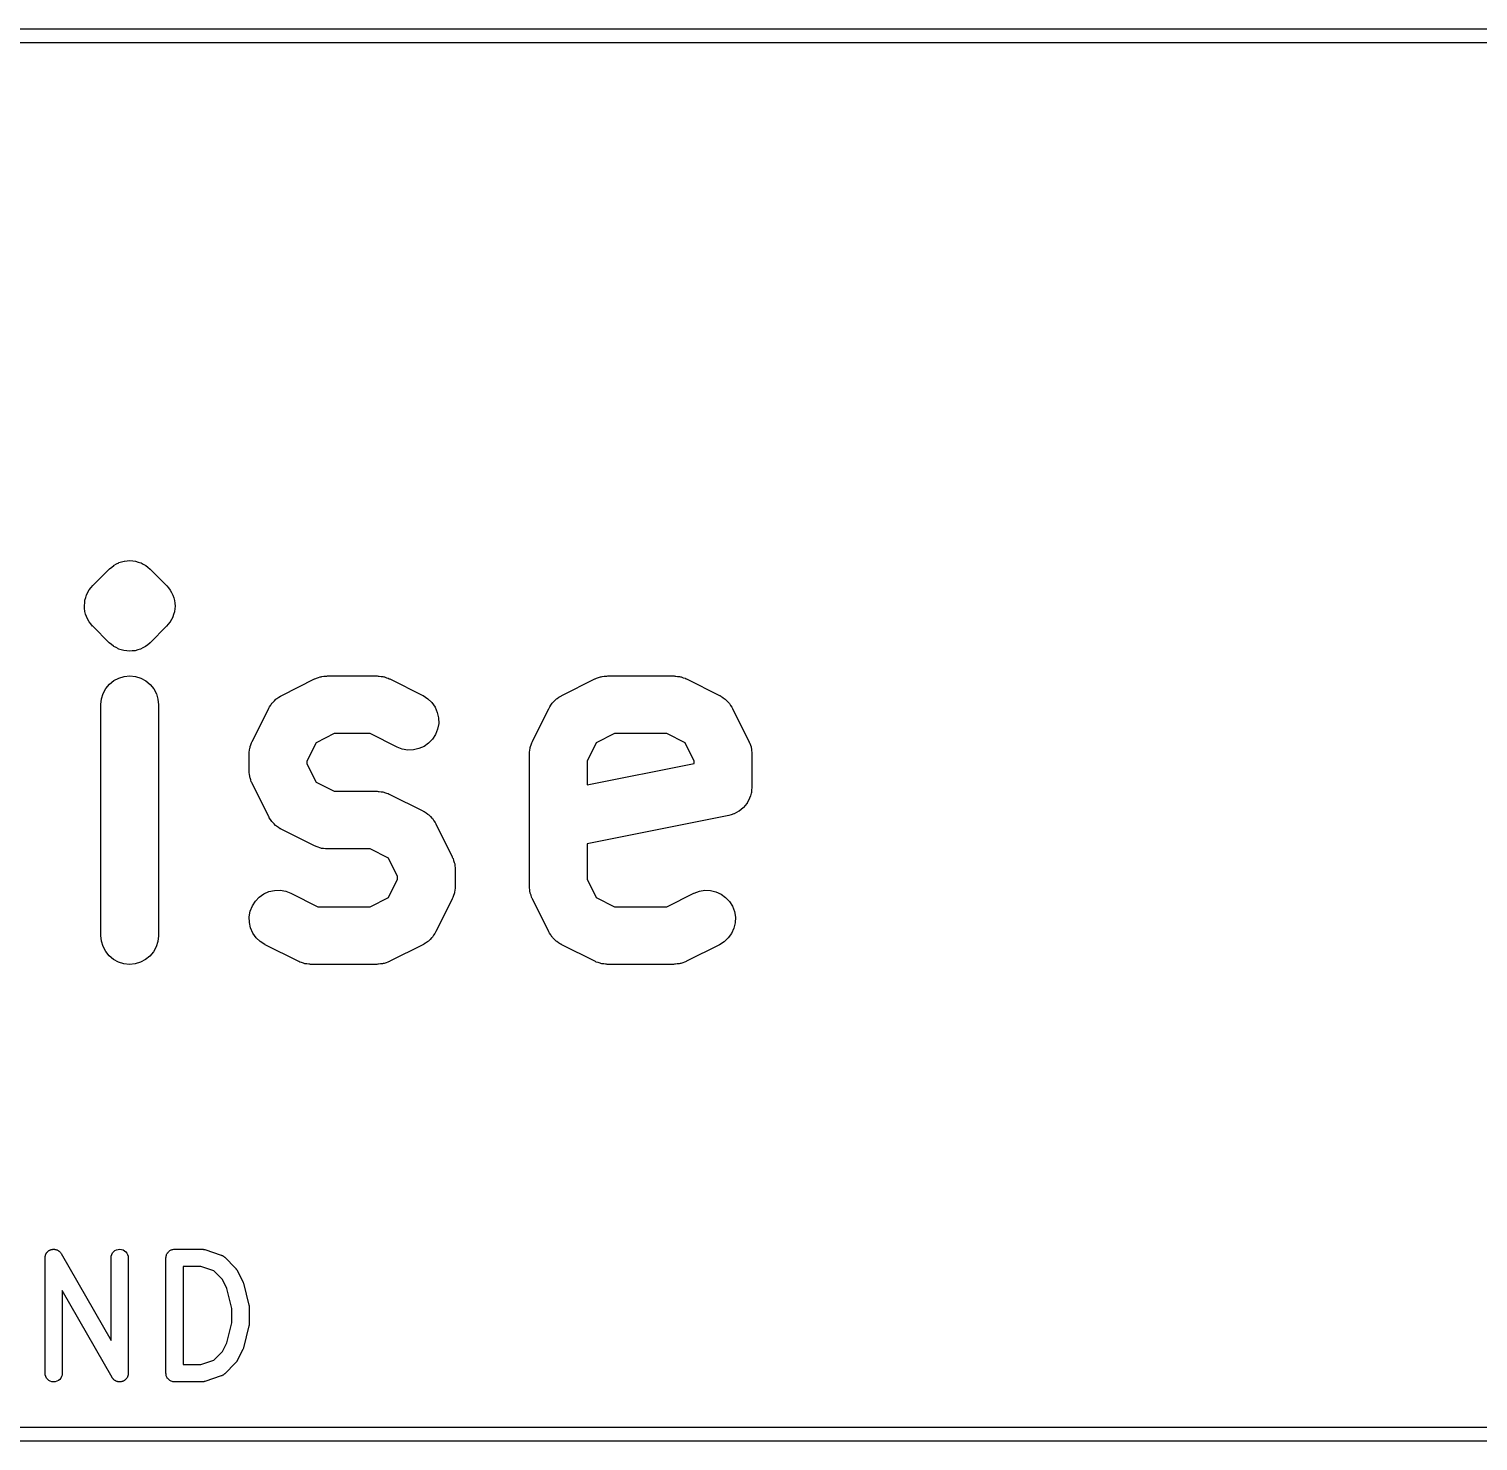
# Model space of a CAD drawing. Extents: x 74.8 to 169.8, y -84.2 to -63.4.
# Drawn here: x 133.49 to 146.04, y -84.22 to -71.98 of the extents above; entities that cross this region are included whole.
import ezdxf

# ---------------------------------------------------------------- set-up
doc = ezdxf.new("R2010")
doc.units = 0
doc.layers.add('BLACK', color=7, linetype='CONTINUOUS')

msp = doc.modelspace()

# ---------------------------------------------------------------- linework, layer by layer
at = {"layer": 'BLACK', "linetype": 'CONTINUOUS'}
for p, q in [((102.178, -71.985), (163.252, -71.985)), ((163.195, -72.105), (102.235, -72.105)), ((134.265, -76.611), (134.288, -76.6045)), ((134.288, -76.6045), (134.31, -76.5977)), ((134.31, -76.5977), (134.311, -76.5977)), ((134.311, -76.5975), (134.312, -76.5974)), ((134.311, -76.5976), (134.311, -76.5975)), ((134.311, -76.5977), (134.311, -76.5976)), ((134.312, -76.5974), (134.335, -76.5954)), ((134.335, -76.5954), (134.359, -76.5931)), ((134.359, -76.5932), (134.36, -76.5931)), ((134.359, -76.5931), (134.359, -76.5932)), ((134.36, -76.5931), (134.36, -76.5932)), ((134.36, -76.5932), (134.36, -76.5932)), ((134.36, -76.5932), (134.384, -76.5957)), ((134.384, -76.5957), (134.407, -76.5981)), ((134.407, -76.5981), (134.408, -76.5982)), ((134.408, -76.5982), (134.408, -76.5982)), ((134.408, -76.5982), (134.409, -76.5984)), ((134.409, -76.5984), (134.409, -76.5984)), ((134.409, -76.5984), (134.431, -76.6055)), ((134.431, -76.6055), (134.454, -76.6123)), ((134.038, -76.8092), (134.181, -76.6664)), ((134.181, -76.6664), (134.182, -76.6652)), ((134.182, -76.6651), (134.183, -76.6646)), ((134.182, -76.6652), (134.182, -76.6651)), ((134.182, -76.6651), (134.182, -76.6651)), ((134.183, -76.6645), (134.184, -76.6639)), ((134.183, -76.6646), (134.183, -76.6645)), ((134.183, -76.6645), (134.183, -76.6645)), ((134.184, -76.6639), (134.202, -76.6492)), ((134.202, -76.6492), (134.22, -76.6344)), ((134.22, -76.6344), (134.221, -76.6342)), ((134.221, -76.6337), (134.222, -76.6335)), ((134.221, -76.634), (134.221, -76.6337)), ((134.221, -76.6342), (134.221, -76.634)), ((134.222, -76.6335), (134.243, -76.6226)), ((134.243, -76.6226), (134.263, -76.6117)), ((134.263, -76.6117), (134.264, -76.6115)), ((134.264, -76.6113), (134.265, -76.6112)), ((134.264, -76.6115), (134.264, -76.6113)), ((134.265, -76.6112), (134.265, -76.611)), ((134.454, -76.6123), (134.454, -76.6125)), ((134.454, -76.6125), (134.455, -76.6127)), ((134.455, -76.6127), (134.455, -76.6129)), ((134.455, -76.6129), (134.456, -76.613)), ((134.456, -76.613), (134.476, -76.6243)), ((134.476, -76.6243), (134.497, -76.6354)), ((134.497, -76.6354), (134.497, -76.6357)), ((134.497, -76.6357), (134.498, -76.6359)), ((134.498, -76.6359), (134.498, -76.6362)), ((134.498, -76.6362), (134.498, -76.6364)), ((134.498, -76.6364), (134.516, -76.6515)), ((134.516, -76.6515), (134.535, -76.6664)), ((134.535, -76.6664), (134.677, -76.8092)), ((133.996, -76.8677), (134.007, -76.8469)), ((134.007, -76.8469), (134.008, -76.8462)), ((134.008, -76.8455), (134.023, -76.8273)), ((134.008, -76.8462), (134.008, -76.8455)), ((134.023, -76.8273), (134.038, -76.8092)), ((134.677, -76.8092), (134.679, -76.8104)), ((134.679, -76.8104), (134.679, -76.8105)), ((134.679, -76.8105), (134.679, -76.8105)), ((134.679, -76.8105), (134.68, -76.8117)), ((134.68, -76.8117), (134.695, -76.8302)), ((134.695, -76.8302), (134.709, -76.8484)), ((134.709, -76.8484), (134.71, -76.8492)), ((134.71, -76.8492), (134.71, -76.8498)), ((134.71, -76.8498), (134.721, -76.8707)), ((133.965, -76.9834), (133.968, -76.96)), ((133.965, -76.9843), (133.965, -76.9834)), ((133.968, -76.96), (133.97, -76.9366)), ((133.97, -76.9349), (133.977, -76.9125)), ((133.97, -76.9357), (133.97, -76.9349)), ((133.97, -76.9366), (133.97, -76.9357)), ((133.977, -76.9125), (133.984, -76.8899)), ((133.984, -76.8899), (133.985, -76.8891)), ((133.985, -76.8883), (133.996, -76.8677)), ((133.985, -76.8891), (133.985, -76.8883)), ((134.721, -76.8707), (134.732, -76.8915)), ((134.732, -76.8915), (134.732, -76.8924)), ((134.732, -76.8924), (134.733, -76.8932)), ((134.733, -76.8932), (134.739, -76.9158)), ((134.739, -76.9158), (134.746, -76.9383)), ((134.746, -76.9383), (134.746, -76.9392)), ((134.746, -76.9392), (134.746, -76.94)), ((134.746, -76.94), (134.748, -76.9634)), ((134.748, -76.9634), (134.751, -76.9869)), ((133.965, -76.9851), (133.965, -76.9843)), ((133.967, -77.0086), (133.965, -76.9851)), ((133.969, -77.032), (133.967, -77.0086)), ((133.97, -77.0328), (133.969, -77.032)), ((133.97, -77.0337), (133.97, -77.0328)), ((133.976, -77.0563), (133.97, -77.0337)), ((133.983, -77.0788), (133.976, -77.0563)), ((133.983, -77.0796), (133.983, -77.0788)), ((133.984, -77.0805), (133.983, -77.0796)), ((133.995, -77.1013), (133.984, -77.0805)), ((134.005, -77.1222), (133.995, -77.1013)), ((134.72, -77.1043), (134.708, -77.1251)), ((134.731, -77.0837), (134.72, -77.1043)), ((134.732, -77.0821), (134.731, -77.0828)), ((134.731, -77.0828), (134.731, -77.0837)), ((134.738, -77.0596), (134.732, -77.0821)), ((134.745, -77.0371), (134.738, -77.0596)), ((134.746, -77.0362), (134.745, -77.0371)), ((134.748, -77.012), (134.746, -77.0354)), ((134.746, -77.0354), (134.746, -77.0362)), ((134.751, -76.9886), (134.748, -77.012)), ((134.751, -76.9869), (134.751, -76.9877)), ((134.751, -76.9877), (134.751, -76.9886)), ((134.006, -77.1228), (134.005, -77.1222)), ((134.006, -77.1236), (134.006, -77.1228)), ((134.021, -77.1419), (134.006, -77.1236)), ((134.036, -77.1603), (134.021, -77.1419)), ((134.037, -77.1615), (134.036, -77.1603)), ((134.037, -77.1616), (134.037, -77.1615)), ((134.037, -77.1615), (134.037, -77.1615)), ((134.038, -77.1628), (134.037, -77.1616)), ((134.181, -77.3056), (134.038, -77.1628)), ((134.677, -77.1628), (134.535, -77.3056)), ((134.692, -77.1447), (134.677, -77.1628)), ((134.707, -77.1265), (134.692, -77.1447)), ((134.708, -77.1257), (134.707, -77.1265)), ((134.708, -77.1251), (134.708, -77.1257)), ((134.199, -77.3205), (134.181, -77.3056)), ((134.217, -77.3356), (134.199, -77.3205)), ((134.218, -77.3358), (134.217, -77.3356)), ((134.218, -77.3361), (134.218, -77.3358)), ((134.218, -77.3363), (134.218, -77.3361)), ((134.219, -77.3366), (134.218, -77.3363)), ((134.24, -77.3477), (134.219, -77.3366)), ((134.26, -77.359), (134.24, -77.3477)), ((134.261, -77.3591), (134.26, -77.359)), ((134.261, -77.3593), (134.261, -77.3591)), ((134.261, -77.3595), (134.261, -77.3593)), ((134.262, -77.3597), (134.261, -77.3595)), ((134.284, -77.3665), (134.262, -77.3597)), ((134.452, -77.3607), (134.451, -77.3608)), ((134.451, -77.3608), (134.451, -77.361)), ((134.473, -77.3493), (134.452, -77.3603)), ((134.452, -77.3603), (134.452, -77.3605)), ((134.452, -77.3605), (134.452, -77.3607)), ((134.494, -77.3385), (134.473, -77.3493)), ((134.495, -77.338), (134.494, -77.3383)), ((134.494, -77.3383), (134.494, -77.3385)), ((134.514, -77.3228), (134.495, -77.3376)), ((134.495, -77.3376), (134.495, -77.3378)), ((134.495, -77.3378), (134.495, -77.338)), ((134.532, -77.3081), (134.514, -77.3228)), ((134.533, -77.3075), (134.532, -77.3081)), ((134.535, -77.3056), (134.533, -77.3068)), ((134.533, -77.3068), (134.533, -77.3069)), ((134.533, -77.3069), (134.533, -77.3069)), ((134.533, -77.3069), (134.533, -77.3074)), ((134.533, -77.3074), (134.533, -77.3075)), ((134.533, -77.3075), (134.533, -77.3075)), ((134.307, -77.3736), (134.284, -77.3665)), ((134.308, -77.3738), (134.307, -77.3736)), ((134.307, -77.3736), (134.307, -77.3736)), ((134.308, -77.3739), (134.308, -77.3738)), ((134.308, -77.3738), (134.308, -77.3738)), ((134.332, -77.3763), (134.308, -77.3739)), ((134.355, -77.3788), (134.332, -77.3763)), ((134.356, -77.3788), (134.355, -77.3788)), ((134.357, -77.3788), (134.356, -77.3789)), ((134.356, -77.3789), (134.356, -77.3788)), ((134.38, -77.3766), (134.357, -77.3789)), ((134.357, -77.3789), (134.357, -77.3788)), ((134.404, -77.3746), (134.38, -77.3766)), ((134.405, -77.3744), (134.404, -77.3745)), ((134.404, -77.3745), (134.404, -77.3746)), ((134.406, -77.3743), (134.405, -77.3743)), ((134.405, -77.3743), (134.405, -77.3744)), ((134.428, -77.3675), (134.406, -77.3743)), ((134.451, -77.361), (134.428, -77.3675)), ((134.221, -77.634), (134.264, -77.6113)), ((134.264, -77.6113), (134.311, -77.5976)), ((134.311, -77.5976), (134.36, -77.5931)), ((134.36, -77.5931), (134.408, -77.5982)), ((134.408, -77.5982), (134.455, -77.6127)), ((135.977, -77.612), (135.993, -77.6071)), ((135.993, -77.6071), (136.009, -77.6012)), ((136.009, -77.6012), (136.017, -77.6)), ((136.017, -77.6), (136.024, -77.5979)), ((136.024, -77.5979), (136.041, -77.5962)), ((136.041, -77.5962), (136.057, -77.5936)), ((136.057, -77.5936), (136.065, -77.5939)), ((136.065, -77.5939), (136.072, -77.5931)), ((136.072, -77.5931), (136.501, -77.5931)), ((136.501, -77.5931), (136.504, -77.5932)), ((136.504, -77.5932), (136.512, -77.594)), ((136.512, -77.594), (136.519, -77.5938)), ((136.519, -77.5938), (136.536, -77.5967)), ((136.536, -77.5967), (136.553, -77.5986)), ((136.553, -77.5986), (136.56, -77.6008)), ((136.56, -77.6008), (136.567, -77.6021)), ((136.567, -77.6021), (136.583, -77.6082)), ((136.583, -77.6082), (136.599, -77.6134)), ((138.405, -77.612), (138.422, -77.6071)), ((138.422, -77.6071), (138.438, -77.6012)), ((138.438, -77.6012), (138.445, -77.6)), ((138.445, -77.6), (138.452, -77.5979)), ((138.452, -77.5979), (138.469, -77.5962)), ((138.469, -77.5962), (138.486, -77.5936)), ((138.486, -77.5936), (138.493, -77.5939)), ((138.493, -77.5939), (138.501, -77.5931)), ((138.501, -77.5931), (139.072, -77.5931)), ((139.072, -77.5931), (139.076, -77.5932)), ((139.076, -77.5932), (139.083, -77.594)), ((139.083, -77.594), (139.09, -77.5938)), ((139.09, -77.5938), (139.107, -77.5967)), ((139.107, -77.5967), (139.124, -77.5986)), ((139.124, -77.5986), (139.131, -77.6008)), ((139.131, -77.6008), (139.138, -77.6021)), ((139.138, -77.6021), (139.154, -77.6082)), ((139.154, -77.6082), (139.171, -77.6134)), ((134.128, -77.7447), (134.152, -77.7019)), ((134.152, -77.7019), (134.183, -77.6645)), ((134.183, -77.6645), (134.221, -77.634)), ((134.455, -77.6127), (134.498, -77.6359)), ((134.498, -77.6359), (134.535, -77.667)), ((134.535, -77.667), (134.566, -77.7048)), ((134.566, -77.7048), (134.589, -77.7479)), ((135.675, -77.7624), (135.96, -77.6195)), ((135.96, -77.6195), (135.963, -77.618)), ((135.963, -77.618), (135.97, -77.6155)), ((135.97, -77.6155), (135.977, -77.612)), ((136.599, -77.6134), (136.606, -77.6169)), ((136.606, -77.6169), (136.613, -77.6195)), ((136.613, -77.6195), (136.898, -77.7624)), ((138.103, -77.7624), (138.389, -77.6195)), ((138.389, -77.6195), (138.392, -77.618)), ((138.392, -77.618), (138.399, -77.6155)), ((138.399, -77.6155), (138.405, -77.612)), ((139.171, -77.6134), (139.177, -77.6169)), ((139.177, -77.6169), (139.184, -77.6195)), ((139.184, -77.6195), (139.47, -77.7624)), ((134.108, -77.8397), (134.113, -77.7912)), ((134.108, -77.8431), (134.108, -77.8397)), ((134.108, -79.8431), (134.108, -77.8431)), ((134.113, -77.7912), (134.128, -77.7447)), ((134.589, -77.7479), (134.603, -77.7946)), ((134.603, -77.7946), (134.608, -77.8431)), ((134.608, -77.8431), (134.608, -79.8431)), ((135.567, -77.8666), (135.57, -77.8616)), ((135.57, -77.8616), (135.581, -77.8461)), ((135.581, -77.8461), (135.591, -77.8301)), ((135.591, -77.8301), (135.595, -77.8263)), ((135.595, -77.8263), (135.598, -77.8219)), ((135.598, -77.8219), (135.612, -77.8088)), ((135.612, -77.8088), (135.625, -77.7951)), ((135.625, -77.7951), (135.629, -77.7921)), ((135.629, -77.7921), (135.633, -77.7884)), ((135.633, -77.7884), (135.649, -77.7782)), ((135.649, -77.7782), (135.665, -77.7674)), ((135.665, -77.7674), (135.67, -77.7653)), ((135.67, -77.7653), (135.675, -77.7624)), ((136.898, -77.7624), (136.901, -77.764)), ((136.901, -77.764), (136.942, -77.7905)), ((136.942, -77.7905), (136.977, -77.8245)), ((136.977, -77.8245), (137.005, -77.8647)), ((137.996, -77.8666), (137.998, -77.8616)), ((137.998, -77.8616), (138.009, -77.8461)), ((138.009, -77.8461), (138.02, -77.8301)), ((138.02, -77.8301), (138.023, -77.8263)), ((138.023, -77.8263), (138.026, -77.8219)), ((138.026, -77.8219), (138.04, -77.8088)), ((138.04, -77.8088), (138.054, -77.7951)), ((138.054, -77.7951), (138.058, -77.7921)), ((138.058, -77.7921), (138.062, -77.7884)), ((138.062, -77.7884), (138.078, -77.7782)), ((138.078, -77.7782), (138.094, -77.7674)), ((138.094, -77.7674), (138.099, -77.7653)), ((138.099, -77.7653), (138.103, -77.7624)), ((139.47, -77.7624), (139.473, -77.764)), ((139.473, -77.764), (139.477, -77.7669)), ((139.477, -77.7669), (139.482, -77.7691)), ((139.482, -77.7691), (139.498, -77.7802)), ((139.498, -77.7802), (139.514, -77.7905)), ((139.514, -77.7905), (139.518, -77.7943)), ((139.518, -77.7943), (139.522, -77.7974)), ((139.522, -77.7974), (139.535, -77.8113)), ((139.535, -77.8113), (139.549, -77.8245)), ((139.549, -77.8245), (139.552, -77.829)), ((139.552, -77.829), (139.555, -77.8329)), ((139.555, -77.8329), (139.566, -77.849)), ((139.566, -77.849), (139.576, -77.8647)), ((135.42, -78.1599), (135.563, -77.8742)), ((135.563, -77.8742), (135.564, -77.8711)), ((135.564, -77.8711), (135.567, -77.8666)), ((137.005, -77.8647), (137.024, -77.9094)), ((137.024, -77.9094), (137.035, -77.9571)), ((137.035, -77.9571), (137.036, -78.0059)), ((137.849, -78.1599), (137.991, -77.8742)), ((137.991, -77.8742), (137.993, -77.8711)), ((137.993, -77.8711), (137.996, -77.8666)), ((139.576, -77.8647), (139.579, -77.8696)), ((139.579, -77.8696), (139.581, -77.8742)), ((139.581, -77.8742), (139.724, -78.1599)), ((136.131, -78.0931), (135.973, -78.1723)), ((136.442, -78.0931), (136.131, -78.0931)), ((136.675, -78.2096), (136.442, -78.0931)), ((137.009, -78.0994), (136.983, -78.1405)), ((137.027, -78.0539), (137.009, -78.0994)), ((137.036, -78.0059), (137.027, -78.0539)), ((138.56, -78.0931), (138.401, -78.1723)), ((139.013, -78.0931), (138.56, -78.0931)), ((139.172, -78.1723), (139.013, -78.0931)), ((135.394, -78.2536), (135.397, -78.2367)), ((135.397, -78.2367), (135.399, -78.2197)), ((135.399, -78.2197), (135.401, -78.2127)), ((135.401, -78.2127), (135.403, -78.2055)), ((135.403, -78.2055), (135.409, -78.1895)), ((135.409, -78.1895), (135.414, -78.1732)), ((135.414, -78.1732), (135.417, -78.1668)), ((135.417, -78.1668), (135.42, -78.1599)), ((135.973, -78.1723), (135.894, -78.3307)), ((136.72, -78.2271), (136.675, -78.2096)), ((136.768, -78.2353), (136.72, -78.2271)), ((136.817, -78.2341), (136.768, -78.2353)), ((136.865, -78.2234), (136.817, -78.2341)), ((136.909, -78.2037), (136.865, -78.2234)), ((136.949, -78.1757), (136.909, -78.2037)), ((136.983, -78.1405), (136.949, -78.1757)), ((137.823, -78.2536), (137.826, -78.2367)), ((137.826, -78.2367), (137.828, -78.2197)), ((137.828, -78.2197), (137.83, -78.2127)), ((137.83, -78.2127), (137.831, -78.2055)), ((137.831, -78.2055), (137.837, -78.1895)), ((137.837, -78.1895), (137.842, -78.1732)), ((137.842, -78.1732), (137.846, -78.1668)), ((137.846, -78.1668), (137.849, -78.1599)), ((138.401, -78.1723), (138.322, -78.3307)), ((139.251, -78.3307), (139.172, -78.1723)), ((139.724, -78.1599), (139.726, -78.163)), ((139.726, -78.163), (139.728, -78.17)), ((139.728, -78.17), (139.732, -78.1764)), ((139.732, -78.1764), (139.737, -78.1928)), ((139.737, -78.1928), (139.743, -78.2088)), ((139.743, -78.2088), (139.744, -78.2161)), ((139.744, -78.2161), (139.746, -78.2232)), ((139.746, -78.2232), (139.748, -78.2402)), ((135.394, -78.2609), (135.394, -78.2536)), ((135.394, -78.2682), (135.394, -78.2609)), ((135.394, -78.2717), (135.394, -78.2682)), ((135.394, -78.4146), (135.394, -78.2717)), ((135.894, -78.3307), (135.894, -78.3556)), ((135.894, -78.3556), (135.973, -78.5139)), ((137.822, -78.2682), (137.823, -78.2609)), ((137.822, -78.2717), (137.822, -78.2682)), ((137.822, -79.4146), (137.822, -78.2717)), ((137.823, -78.2609), (137.823, -78.2536)), ((138.322, -78.3307), (138.322, -78.5382)), ((138.322, -78.5382), (139.251, -78.3525)), ((139.251, -78.3525), (139.251, -78.3307)), ((139.748, -78.2402), (139.75, -78.257)), ((139.75, -78.257), (139.75, -78.2644)), ((139.75, -78.2644), (139.751, -78.2717)), ((139.751, -78.2717), (139.751, -78.5574)), ((135.394, -78.4219), (135.394, -78.4146)), ((135.394, -78.4292), (135.394, -78.4219)), ((135.397, -78.4461), (135.394, -78.4292)), ((135.398, -78.4631), (135.397, -78.4461)), ((135.4, -78.4702), (135.398, -78.4631)), ((135.402, -78.4774), (135.4, -78.4702)), ((135.407, -78.4935), (135.402, -78.4774)), ((135.412, -78.5098), (135.407, -78.4935)), ((135.416, -78.5163), (135.412, -78.5098)), ((135.418, -78.5232), (135.416, -78.5163)), ((135.42, -78.5264), (135.418, -78.5232)), ((135.563, -78.8121), (135.42, -78.5264)), ((135.973, -78.5139), (136.131, -78.5931)), ((136.131, -78.5931), (136.501, -78.5931)), ((136.501, -78.5931), (136.504, -78.5932)), ((136.504, -78.5932), (136.512, -78.594)), ((136.512, -78.594), (136.519, -78.5938)), ((136.519, -78.5938), (136.536, -78.5967)), ((136.536, -78.5967), (136.553, -78.5986)), ((136.553, -78.5986), (136.56, -78.6008)), ((136.56, -78.6008), (136.567, -78.6021)), ((136.567, -78.6021), (136.583, -78.6082)), ((136.583, -78.6082), (136.599, -78.6134)), ((136.599, -78.6134), (136.606, -78.6169)), ((139.745, -78.6094), (139.738, -78.6316)), ((139.746, -78.6072), (139.745, -78.6083)), ((139.745, -78.6083), (139.745, -78.6094)), ((139.748, -78.5841), (139.746, -78.6072)), ((139.751, -78.5609), (139.748, -78.5841)), ((139.751, -78.5574), (139.751, -78.5586)), ((139.751, -78.5586), (139.751, -78.5587)), ((139.751, -78.5587), (139.751, -78.5588)), ((139.751, -78.5588), (139.751, -78.5609)), ((136.606, -78.6169), (136.613, -78.6195)), ((136.613, -78.6195), (136.898, -78.7624)), ((139.676, -78.736), (139.657, -78.7507)), ((139.677, -78.7345), (139.676, -78.7352)), ((139.676, -78.7352), (139.676, -78.736)), ((139.692, -78.7165), (139.677, -78.7345)), ((139.707, -78.6987), (139.692, -78.7165)), ((139.708, -78.6977), (139.707, -78.6987)), ((139.719, -78.6763), (139.708, -78.6968)), ((139.708, -78.6968), (139.708, -78.6977)), ((139.73, -78.6559), (139.719, -78.6763)), ((139.731, -78.6548), (139.73, -78.6559)), ((139.738, -78.6316), (139.731, -78.6539)), ((139.731, -78.6539), (139.731, -78.6548)), ((135.566, -78.8167), (135.563, -78.8121)), ((135.568, -78.8216), (135.566, -78.8167)), ((135.579, -78.8373), (135.568, -78.8216)), ((135.589, -78.8534), (135.579, -78.8373)), ((135.593, -78.8573), (135.589, -78.8534)), ((135.596, -78.8618), (135.593, -78.8573)), ((135.609, -78.875), (135.596, -78.8618)), ((136.898, -78.7624), (136.901, -78.764)), ((136.901, -78.764), (136.906, -78.7669)), ((136.906, -78.7669), (136.911, -78.7691)), ((136.911, -78.7691), (136.926, -78.7802)), ((136.926, -78.7802), (136.942, -78.7905)), ((136.942, -78.7905), (136.946, -78.7943)), ((136.946, -78.7943), (136.951, -78.7974)), ((136.951, -78.7974), (136.964, -78.8113)), ((136.964, -78.8113), (136.977, -78.8245)), ((136.977, -78.8245), (136.98, -78.829)), ((136.98, -78.829), (136.984, -78.8329)), ((136.984, -78.8329), (136.994, -78.849)), ((136.994, -78.849), (137.005, -78.8647)), ((137.005, -78.8647), (137.007, -78.8696)), ((139.55, -78.8026), (138.322, -79.0481)), ((139.572, -78.7958), (139.55, -78.8026)), ((139.594, -78.7892), (139.572, -78.7958)), ((139.595, -78.7887), (139.594, -78.7892)), ((139.596, -78.7884), (139.595, -78.7887)), ((139.617, -78.7774), (139.596, -78.7884)), ((139.638, -78.7666), (139.617, -78.7774)), ((139.639, -78.7654), (139.638, -78.7659)), ((139.638, -78.7659), (139.638, -78.7666)), ((139.657, -78.7507), (139.639, -78.7654)), ((135.622, -78.8889), (135.609, -78.875)), ((135.627, -78.892), (135.622, -78.8889)), ((135.631, -78.8958), (135.627, -78.892)), ((135.647, -78.9061), (135.631, -78.8958)), ((135.662, -78.9172), (135.647, -78.9061)), ((135.667, -78.9194), (135.662, -78.9172)), ((135.672, -78.9223), (135.667, -78.9194)), ((135.675, -78.9239), (135.672, -78.9223)), ((135.96, -79.0667), (135.675, -78.9239)), ((137.007, -78.8696), (137.01, -78.8742)), ((137.01, -78.8742), (137.153, -79.1599)), ((135.967, -79.0694), (135.96, -79.0667)), ((135.974, -79.0729), (135.967, -79.0694)), ((135.99, -79.0781), (135.974, -79.0729)), ((136.006, -79.0842), (135.99, -79.0781)), ((136.013, -79.0855), (136.006, -79.0842)), ((136.02, -79.0877), (136.013, -79.0855)), ((136.037, -79.0896), (136.02, -79.0877)), ((136.054, -79.0925), (136.037, -79.0896)), ((136.061, -79.0923), (136.054, -79.0925)), ((136.069, -79.0931), (136.061, -79.0923)), ((136.072, -79.0931), (136.069, -79.0931)), ((136.442, -79.0931), (136.072, -79.0931)), ((136.6, -79.1723), (136.442, -79.0931)), ((138.322, -79.0481), (138.322, -79.3556)), ((136.679, -79.3307), (136.6, -79.1723)), ((137.153, -79.1599), (137.154, -79.163)), ((137.154, -79.163), (137.157, -79.17)), ((137.157, -79.17), (137.16, -79.1764)), ((137.16, -79.1764), (137.165, -79.1928)), ((137.165, -79.1928), (137.171, -79.2088)), ((137.171, -79.2088), (137.172, -79.2161)), ((137.172, -79.2161), (137.175, -79.2232)), ((137.175, -79.2232), (137.176, -79.2402)), ((137.176, -79.2402), (137.179, -79.257)), ((136.6, -79.5139), (136.679, -79.3556)), ((136.679, -79.3556), (136.679, -79.3307)), ((137.179, -79.257), (137.179, -79.2644)), ((137.179, -79.2644), (137.179, -79.2717)), ((137.179, -79.2717), (137.179, -79.4146)), ((138.322, -79.3556), (138.401, -79.5139)), ((135.481, -79.5106), (135.521, -79.4826)), ((135.521, -79.4826), (135.565, -79.4628)), ((135.565, -79.4628), (135.613, -79.4522)), ((135.613, -79.4522), (135.662, -79.4509)), ((135.662, -79.4509), (135.71, -79.4592)), ((135.71, -79.4592), (135.755, -79.4767)), ((135.755, -79.4767), (135.988, -79.5931)), ((137.17, -79.4808), (137.164, -79.4968)), ((137.172, -79.4736), (137.17, -79.4808)), ((137.174, -79.4665), (137.172, -79.4736)), ((137.176, -79.4496), (137.174, -79.4665)), ((137.179, -79.4327), (137.176, -79.4496)), ((137.179, -79.4181), (137.178, -79.4254)), ((137.178, -79.4254), (137.179, -79.4327)), ((137.179, -79.4146), (137.179, -79.4181)), ((137.823, -79.4219), (137.822, -79.4146)), ((137.823, -79.4292), (137.823, -79.4219)), ((137.825, -79.4461), (137.823, -79.4292)), ((137.827, -79.4631), (137.825, -79.4461)), ((137.829, -79.4702), (137.827, -79.4631)), ((137.83, -79.4774), (137.829, -79.4702)), ((137.836, -79.4935), (137.83, -79.4774)), ((137.841, -79.5098), (137.836, -79.4935)), ((139.013, -79.5931), (139.246, -79.4767)), ((139.246, -79.4767), (139.249, -79.4751)), ((139.249, -79.4751), (139.295, -79.4583)), ((139.295, -79.4583), (139.343, -79.4507)), ((139.343, -79.4507), (139.392, -79.4526)), ((139.392, -79.4526), (139.439, -79.464)), ((139.439, -79.464), (139.484, -79.4843)), ((139.484, -79.4843), (139.523, -79.5129)), ((135.403, -79.6324), (135.421, -79.5869)), ((135.421, -79.5869), (135.447, -79.5458)), ((135.447, -79.5458), (135.481, -79.5106)), ((135.988, -79.5931), (136.442, -79.5931)), ((136.442, -79.5931), (136.6, -79.5139)), ((137.153, -79.5264), (137.01, -79.8121)), ((137.156, -79.5195), (137.153, -79.5264)), ((137.159, -79.5131), (137.156, -79.5195)), ((137.164, -79.4968), (137.159, -79.5131)), ((137.844, -79.5163), (137.841, -79.5098)), ((137.847, -79.5232), (137.844, -79.5163)), ((137.849, -79.5264), (137.847, -79.5232)), ((137.991, -79.8121), (137.849, -79.5264)), ((138.401, -79.5139), (138.56, -79.5931)), ((138.56, -79.5931), (139.013, -79.5931)), ((139.523, -79.5129), (139.557, -79.5486)), ((139.557, -79.5486), (139.582, -79.59)), ((139.582, -79.59), (139.599, -79.6357)), ((135.394, -79.6804), (135.403, -79.6324)), ((135.395, -79.7292), (135.394, -79.6804)), ((135.406, -79.7769), (135.395, -79.7292)), ((139.606, -79.7326), (139.595, -79.7802)), ((139.599, -79.6357), (139.607, -79.6839)), ((139.607, -79.6839), (139.606, -79.7326)), ((134.113, -79.8917), (134.108, -79.8431)), ((134.608, -79.8466), (134.602, -79.8951)), ((134.608, -79.8431), (134.608, -79.8466)), ((135.425, -79.8216), (135.406, -79.7769)), ((135.453, -79.8618), (135.425, -79.8216)), ((135.488, -79.8958), (135.453, -79.8618)), ((136.975, -79.8644), (136.961, -79.8775)), ((136.978, -79.86), (136.975, -79.8644)), ((136.982, -79.8561), (136.978, -79.86)), ((136.992, -79.8402), (136.982, -79.8561)), ((137.003, -79.8247), (136.992, -79.8402)), ((137.006, -79.8197), (137.003, -79.8247)), ((137.008, -79.8152), (137.006, -79.8197)), ((137.01, -79.8121), (137.008, -79.8152)), ((137.994, -79.8167), (137.991, -79.8121)), ((137.996, -79.8216), (137.994, -79.8167)), ((138.007, -79.8373), (137.996, -79.8216)), ((138.017, -79.8534), (138.007, -79.8373)), ((138.021, -79.8573), (138.017, -79.8534)), ((138.024, -79.8618), (138.021, -79.8573)), ((138.038, -79.875), (138.024, -79.8618)), ((139.546, -79.8644), (139.511, -79.8979)), ((139.575, -79.8247), (139.546, -79.8644)), ((139.595, -79.7802), (139.575, -79.8247)), ((134.127, -79.9384), (134.113, -79.8917)), ((134.15, -79.9815), (134.127, -79.9384)), ((134.18, -80.0193), (134.15, -79.9815)), ((134.564, -79.9844), (134.533, -80.0218)), ((134.588, -79.9416), (134.564, -79.9844)), ((134.602, -79.8951), (134.588, -79.9416)), ((135.529, -79.9223), (135.488, -79.8958)), ((135.532, -79.9239), (135.529, -79.9223)), ((135.817, -80.0667), (135.532, -79.9239)), ((136.898, -79.9239), (136.613, -80.0667)), ((136.903, -79.921), (136.898, -79.9239)), ((136.908, -79.9189), (136.903, -79.921)), ((136.923, -79.9081), (136.908, -79.9189)), ((136.94, -79.8979), (136.923, -79.9081)), ((136.943, -79.8942), (136.94, -79.8979)), ((136.948, -79.8911), (136.943, -79.8942)), ((136.961, -79.8775), (136.948, -79.8911)), ((138.051, -79.8889), (138.038, -79.875)), ((138.055, -79.892), (138.051, -79.8889)), ((138.059, -79.8958), (138.055, -79.892)), ((138.075, -79.9061), (138.059, -79.8958)), ((138.091, -79.9171), (138.075, -79.9061)), ((138.096, -79.9194), (138.091, -79.9171)), ((138.1, -79.9223), (138.096, -79.9194)), ((138.103, -79.9239), (138.1, -79.9223)), ((138.389, -80.0667), (138.103, -79.9239)), ((139.47, -79.9239), (139.184, -80.0667)), ((139.511, -79.8979), (139.47, -79.9239)), ((134.218, -80.0504), (134.18, -80.0193)), ((134.261, -80.0736), (134.218, -80.0504)), ((134.308, -80.088), (134.261, -80.0736)), ((134.356, -80.0931), (134.308, -80.088)), ((134.405, -80.0887), (134.356, -80.0931)), ((134.452, -80.0749), (134.405, -80.0887)), ((134.495, -80.0523), (134.452, -80.0749)), ((134.533, -80.0218), (134.495, -80.0523)), ((135.824, -80.0694), (135.817, -80.0667)), ((135.831, -80.0729), (135.824, -80.0694)), ((135.847, -80.0781), (135.831, -80.0729)), ((135.863, -80.0842), (135.847, -80.0781)), ((135.87, -80.0855), (135.863, -80.0842)), ((135.877, -80.0877), (135.87, -80.0855)), ((135.894, -80.0896), (135.877, -80.0877)), ((135.911, -80.0925), (135.894, -80.0896)), ((135.918, -80.0923), (135.911, -80.0925)), ((135.926, -80.0931), (135.918, -80.0923)), ((135.929, -80.0931), (135.926, -80.0931)), ((136.501, -80.0931), (135.929, -80.0931)), ((136.508, -80.0924), (136.501, -80.0931)), ((136.515, -80.0927), (136.508, -80.0924)), ((136.532, -80.09), (136.515, -80.0927)), ((136.549, -80.0884), (136.532, -80.09)), ((136.556, -80.0863), (136.549, -80.0884)), ((136.564, -80.0851), (136.556, -80.0863)), ((136.58, -80.0792), (136.564, -80.0851)), ((136.596, -80.0743), (136.58, -80.0792)), ((136.602, -80.0708), (136.596, -80.0743)), ((136.609, -80.0683), (136.602, -80.0708)), ((136.613, -80.0667), (136.609, -80.0683)), ((138.396, -80.0694), (138.389, -80.0667)), ((138.402, -80.0729), (138.396, -80.0694)), ((138.419, -80.0781), (138.402, -80.0729)), ((138.434, -80.0842), (138.419, -80.0781)), ((138.442, -80.0855), (138.434, -80.0842)), ((138.449, -80.0877), (138.442, -80.0855)), ((138.466, -80.0896), (138.449, -80.0877)), ((138.483, -80.0925), (138.466, -80.0896)), ((138.49, -80.0923), (138.483, -80.0925)), ((138.497, -80.0931), (138.49, -80.0923)), ((138.501, -80.0931), (138.497, -80.0931)), ((139.072, -80.0931), (138.501, -80.0931)), ((139.079, -80.0924), (139.072, -80.0931)), ((139.087, -80.0927), (139.079, -80.0924)), ((139.104, -80.09), (139.087, -80.0927)), ((139.121, -80.0884), (139.104, -80.09)), ((139.128, -80.0863), (139.121, -80.0884)), ((139.135, -80.0851), (139.128, -80.0863)), ((139.151, -80.0792), (139.135, -80.0851)), ((139.167, -80.0743), (139.151, -80.0792)), ((139.174, -80.0708), (139.167, -80.0743)), ((139.181, -80.0683), (139.174, -80.0708)), ((139.184, -80.0667), (139.181, -80.0683)), ((133.624, -82.6363), (133.625, -82.6338)), ((133.625, -82.6266), (133.626, -82.6218)), ((133.625, -82.6313), (133.625, -82.6266)), ((133.625, -82.6338), (133.625, -82.6313)), ((133.626, -82.6218), (133.627, -82.6194)), ((133.627, -82.6169), (133.629, -82.6124)), ((133.627, -82.6194), (133.627, -82.6169)), ((133.629, -82.6124), (133.63, -82.6078)), ((133.63, -82.6078), (133.632, -82.6056)), ((133.632, -82.6033), (133.635, -82.5992)), ((133.632, -82.6056), (133.632, -82.6033)), ((133.635, -82.5992), (133.637, -82.595)), ((133.637, -82.595), (133.639, -82.5931)), ((133.639, -82.5931), (133.64, -82.5909)), ((133.64, -82.5909), (133.644, -82.5875)), ((133.644, -82.5875), (133.647, -82.5838)), ((133.647, -82.5838), (133.649, -82.5822)), ((133.649, -82.5822), (133.651, -82.5804)), ((133.651, -82.5804), (133.654, -82.5776)), ((133.654, -82.5776), (133.658, -82.5746)), ((133.658, -82.5746), (133.66, -82.5735)), ((133.66, -82.5735), (133.663, -82.572)), ((133.663, -82.572), (133.667, -82.5701)), ((133.667, -82.5701), (133.671, -82.5678)), ((133.671, -82.5678), (133.674, -82.5671)), ((133.674, -82.5671), (133.676, -82.5661)), ((133.676, -82.5661), (133.681, -82.5651)), ((133.681, -82.5651), (133.685, -82.5637)), ((133.685, -82.5637), (133.688, -82.5635)), ((133.688, -82.5635), (133.69, -82.5629)), ((133.69, -82.5629), (133.695, -82.5628)), ((133.695, -82.5628), (133.7, -82.5624)), ((133.7, -82.5624), (133.702, -82.5626)), ((133.702, -82.5626), (133.705, -82.5626)), ((133.705, -82.5626), (133.71, -82.5634)), ((133.71, -82.5634), (133.714, -82.5639)), ((133.714, -82.5639), (133.717, -82.5647)), ((133.717, -82.5647), (133.719, -82.5651)), ((133.719, -82.5651), (133.724, -82.5668)), ((133.724, -82.5668), (133.728, -82.5682)), ((133.728, -82.5682), (133.731, -82.5694)), ((133.731, -82.5694), (133.733, -82.5704)), ((133.733, -82.5704), (133.737, -82.5729)), ((133.737, -82.5729), (133.741, -82.5752)), ((133.741, -82.5752), (133.743, -82.5768)), ((133.743, -82.5768), (133.745, -82.5782)), ((133.745, -82.5782), (133.749, -82.5815)), ((133.749, -82.5815), (133.753, -82.5845)), ((133.753, -82.5845), (133.754, -82.5865)), ((133.754, -82.5865), (133.756, -82.5882)), ((133.756, -82.5882), (133.759, -82.5922)), ((133.759, -82.5922), (133.762, -82.5959)), ((133.762, -82.5959), (133.763, -82.5981)), ((133.763, -82.5981), (133.764, -82.6002)), ((133.764, -82.6002), (134.196, -83.355)), ((134.196, -82.6363), (134.197, -82.6218)), ((134.197, -82.6218), (134.202, -82.6078)), ((134.202, -82.6078), (134.209, -82.595)), ((134.209, -82.595), (134.218, -82.5838)), ((134.218, -82.5838), (134.23, -82.5746)), ((134.23, -82.5746), (134.243, -82.5678)), ((134.243, -82.5678), (134.257, -82.5637)), ((134.257, -82.5637), (134.271, -82.5624)), ((134.271, -82.5624), (134.286, -82.5639)), ((134.286, -82.5639), (134.3, -82.5682)), ((134.3, -82.5682), (134.313, -82.5752)), ((134.313, -82.5752), (134.324, -82.5845)), ((134.324, -82.5845), (134.333, -82.5959)), ((134.333, -82.5959), (134.34, -82.6088)), ((134.34, -82.6088), (134.344, -82.6228)), ((134.344, -82.6228), (134.346, -82.6374)), ((134.672, -82.6363), (134.673, -82.6293)), ((134.673, -82.6223), (134.674, -82.622)), ((134.673, -82.6293), (134.673, -82.6223)), ((134.674, -82.6218), (134.676, -82.6151)), ((134.674, -82.622), (134.674, -82.6218)), ((134.676, -82.6151), (134.678, -82.6083)), ((134.678, -82.6078), (134.681, -82.6016)), ((134.678, -82.6081), (134.678, -82.6078)), ((134.678, -82.6083), (134.678, -82.6081)), ((134.681, -82.6016), (134.685, -82.5954)), ((134.685, -82.595), (134.69, -82.5896)), ((134.685, -82.5952), (134.685, -82.595)), ((134.685, -82.5954), (134.685, -82.5952)), ((134.69, -82.5896), (134.694, -82.5842)), ((134.694, -82.5838), (134.7, -82.5794)), ((134.694, -82.584), (134.694, -82.5838)), ((134.694, -82.5842), (134.694, -82.584)), ((134.7, -82.5794), (134.705, -82.5749)), ((134.705, -82.5749), (134.706, -82.5748)), ((134.706, -82.5746), (134.712, -82.5714)), ((134.706, -82.5748), (134.706, -82.5746)), ((134.712, -82.5714), (134.718, -82.568)), ((134.718, -82.568), (134.719, -82.568)), ((134.719, -82.5678), (134.726, -82.5658)), ((134.719, -82.568), (134.719, -82.5678)), ((134.726, -82.5658), (134.732, -82.5638)), ((134.732, -82.5638), (134.733, -82.5638)), ((134.733, -82.5637), (134.74, -82.5631)), ((134.733, -82.5638), (134.733, -82.5637)), ((134.74, -82.5631), (134.747, -82.5624)), ((134.747, -82.5624), (134.985, -82.5624)), ((134.985, -82.5624), (134.986, -82.5624)), ((134.986, -82.5624), (134.99, -82.5629)), ((134.99, -82.5629), (134.994, -82.563)), ((134.994, -82.563), (134.997, -82.5637)), ((134.997, -82.5637), (135.001, -82.564)), ((135.001, -82.564), (135.005, -82.5653)), ((135.005, -82.5653), (135.009, -82.5662)), ((135.009, -82.5662), (135.152, -82.6138)), ((135.152, -82.6138), (135.153, -82.6142)), ((135.153, -82.6142), (135.155, -82.6151)), ((135.155, -82.6151), (135.157, -82.6158)), ((135.157, -82.6158), (135.161, -82.6182)), ((135.161, -82.6182), (135.166, -82.6203)), ((135.166, -82.6203), (135.168, -82.6216)), ((135.168, -82.6216), (135.17, -82.6227)), ((135.17, -82.6227), (135.174, -82.6259)), ((135.174, -82.6259), (135.178, -82.6289)), ((135.178, -82.6289), (135.179, -82.6306)), ((135.179, -82.6306), (135.181, -82.632)), ((135.181, -82.632), (135.276, -82.7272)), ((133.624, -82.6374), (133.624, -82.6363)), ((133.624, -83.6374), (133.624, -82.6374)), ((134.196, -82.6374), (134.196, -82.6363)), ((134.196, -83.355), (134.196, -82.6374)), ((134.346, -82.6374), (134.346, -83.6374)), ((134.672, -82.6368), (134.672, -82.6363)), ((134.672, -82.6369), (134.672, -82.6368)), ((134.672, -82.6374), (134.672, -82.6369)), ((134.672, -82.6369), (134.672, -82.6369)), ((134.672, -83.6374), (134.672, -82.6374)), ((134.822, -82.7124), (134.822, -83.5624)), ((134.973, -82.7124), (134.822, -82.7124)), ((135.087, -82.7506), (134.973, -82.7124)), ((135.161, -82.8247), (135.087, -82.7506)), ((135.276, -82.7272), (135.277, -82.7279)), ((135.277, -82.7279), (135.279, -82.7312)), ((135.279, -82.7312), (135.282, -82.7343)), ((135.282, -82.7343), (135.284, -82.737)), ((135.284, -82.737), (135.286, -82.7394)), ((135.286, -82.7394), (135.288, -82.7431)), ((135.288, -82.7431), (135.29, -82.7467)), ((135.29, -82.7467), (135.338, -82.8419)), ((135.2, -82.9017), (135.161, -82.8247)), ((135.338, -82.8419), (135.338, -82.8429)), ((135.338, -82.8429), (135.338, -82.8432)), ((135.338, -82.8432), (135.339, -82.8435)), ((135.339, -82.8435), (135.341, -82.8501)), ((135.341, -82.8501), (135.343, -82.8566)), ((135.343, -82.8566), (135.343, -82.857)), ((135.343, -82.857), (135.343, -82.8573)), ((135.343, -82.8573), (135.391, -83.0478)), ((134.206, -83.6746), (133.774, -82.9198)), ((133.774, -82.9198), (133.774, -83.6374)), ((135.243, -83.0752), (135.2, -82.9017)), ((135.243, -83.1996), (135.243, -83.0752)), ((135.391, -83.0478), (135.391, -83.0488)), ((135.391, -83.0488), (135.392, -83.0501)), ((135.392, -83.0501), (135.392, -83.0514)), ((135.392, -83.0514), (135.392, -83.0574)), ((135.392, -83.0574), (135.393, -83.0633)), ((135.393, -83.0633), (135.393, -83.0646)), ((135.393, -83.0646), (135.393, -83.066)), ((135.393, -83.066), (135.393, -83.2088)), ((135.2, -83.3731), (135.243, -83.1996)), ((135.391, -83.227), (135.343, -83.4175)), ((135.392, -83.2244), (135.391, -83.2257)), ((135.391, -83.2257), (135.391, -83.227)), ((135.393, -83.2125), (135.392, -83.2185)), ((135.392, -83.2185), (135.392, -83.2244)), ((135.393, -83.2088), (135.393, -83.2099)), ((135.393, -83.2099), (135.393, -83.2112)), ((135.393, -83.2112), (135.393, -83.2125)), ((135.161, -83.4501), (135.2, -83.3731)), ((135.087, -83.5242), (135.161, -83.4501)), ((135.338, -83.4328), (135.29, -83.5281)), ((135.341, -83.4257), (135.338, -83.4322)), ((135.338, -83.4322), (135.338, -83.4325)), ((135.338, -83.4325), (135.338, -83.4328)), ((135.343, -83.4192), (135.341, -83.4257)), ((135.343, -83.4175), (135.343, -83.4185)), ((135.343, -83.4185), (135.343, -83.4188)), ((135.343, -83.4188), (135.343, -83.4192)), ((133.626, -83.6519), (133.624, -83.6374)), ((133.774, -83.6384), (133.773, -83.653)), ((133.774, -83.6374), (133.774, -83.6384)), ((134.346, -83.6384), (134.345, -83.6409)), ((134.346, -83.6374), (134.346, -83.6384)), ((134.673, -83.6444), (134.672, -83.6374)), ((134.822, -83.5624), (134.973, -83.5624)), ((134.973, -83.5624), (135.087, -83.5242)), ((135.276, -83.5476), (135.181, -83.6428)), ((135.279, -83.5443), (135.276, -83.5476)), ((135.282, -83.5413), (135.279, -83.5443)), ((135.283, -83.5387), (135.282, -83.5413)), ((135.285, -83.5362), (135.283, -83.5387)), ((135.287, -83.5325), (135.285, -83.5362)), ((135.29, -83.529), (135.287, -83.5325)), ((135.29, -83.5281), (135.29, -83.529)), ((133.63, -83.666), (133.626, -83.6519)), ((133.637, -83.6789), (133.63, -83.666)), ((133.646, -83.6902), (133.637, -83.6789)), ((133.657, -83.6996), (133.646, -83.6902)), ((133.67, -83.7065), (133.657, -83.6996)), ((133.684, -83.7108), (133.67, -83.7065)), ((133.699, -83.7124), (133.684, -83.7108)), ((133.713, -83.7111), (133.699, -83.7124)), ((133.727, -83.7069), (133.713, -83.7111)), ((133.74, -83.7001), (133.727, -83.7069)), ((133.752, -83.691), (133.74, -83.7001)), ((133.761, -83.6798), (133.752, -83.691)), ((133.768, -83.6669), (133.761, -83.6798)), ((133.773, -83.653), (133.768, -83.6669)), ((134.207, -83.6767), (134.206, -83.6746)), ((134.208, -83.6789), (134.207, -83.6767)), ((134.211, -83.6826), (134.208, -83.6789)), ((134.214, -83.6865), (134.211, -83.6826)), ((134.216, -83.6883), (134.214, -83.6865)), ((134.217, -83.6902), (134.216, -83.6883)), ((134.221, -83.6933), (134.217, -83.6902)), ((134.225, -83.6966), (134.221, -83.6933)), ((134.227, -83.6979), (134.225, -83.6966)), ((134.229, -83.6996), (134.227, -83.6979)), ((134.233, -83.7018), (134.229, -83.6996)), ((134.237, -83.7044), (134.233, -83.7018)), ((134.239, -83.7053), (134.237, -83.7044)), ((134.242, -83.7065), (134.239, -83.7053)), ((134.246, -83.7079), (134.242, -83.7065)), ((134.251, -83.7097), (134.246, -83.7079)), ((134.253, -83.7101), (134.251, -83.7097)), ((134.256, -83.7108), (134.253, -83.7101)), ((134.26, -83.7114), (134.256, -83.7108)), ((134.265, -83.7122), (134.26, -83.7114)), ((134.268, -83.7121), (134.265, -83.7122)), ((134.27, -83.7124), (134.268, -83.7121)), ((134.275, -83.7119), (134.27, -83.7124)), ((134.28, -83.7118), (134.275, -83.7119)), ((134.282, -83.7113), (134.28, -83.7118)), ((134.285, -83.7111), (134.282, -83.7113)), ((134.289, -83.7097), (134.285, -83.7111)), ((134.294, -83.7086), (134.289, -83.7097)), ((134.296, -83.7076), (134.294, -83.7086)), ((134.299, -83.7069), (134.296, -83.7076)), ((134.303, -83.7047), (134.299, -83.7069)), ((134.307, -83.7028), (134.303, -83.7047)), ((134.31, -83.7013), (134.307, -83.7028)), ((134.312, -83.7001), (134.31, -83.7013)), ((134.316, -83.6971), (134.312, -83.7001)), ((134.319, -83.6944), (134.316, -83.6971)), ((134.321, -83.6925), (134.319, -83.6944)), ((134.323, -83.691), (134.321, -83.6925)), ((134.326, -83.6873), (134.323, -83.691)), ((134.33, -83.6838), (134.326, -83.6873)), ((134.331, -83.6817), (134.33, -83.6838)), ((134.333, -83.6798), (134.331, -83.6817)), ((134.335, -83.6755), (134.333, -83.6798)), ((134.338, -83.6715), (134.335, -83.6755)), ((134.34, -83.6669), (134.338, -83.6691)), ((134.338, -83.6691), (134.338, -83.6715)), ((134.341, -83.6623), (134.34, -83.6669)), ((134.343, -83.6579), (134.341, -83.6623)), ((134.344, -83.653), (134.343, -83.6554)), ((134.343, -83.6554), (134.343, -83.6579)), ((134.345, -83.6482), (134.344, -83.653)), ((134.345, -83.6409), (134.345, -83.6435)), ((134.345, -83.6435), (134.345, -83.6482)), ((134.673, -83.6514), (134.673, -83.6444)), ((134.673, -83.6517), (134.673, -83.6514)), ((134.673, -83.6519), (134.673, -83.6517)), ((134.675, -83.6587), (134.673, -83.6519)), ((134.677, -83.6655), (134.675, -83.6587)), ((134.677, -83.6657), (134.677, -83.6655)), ((134.678, -83.666), (134.677, -83.6657)), ((134.681, -83.6722), (134.678, -83.666)), ((134.684, -83.6784), (134.681, -83.6722)), ((134.684, -83.6787), (134.684, -83.6784)), ((134.684, -83.6789), (134.684, -83.6787)), ((134.689, -83.6844), (134.684, -83.6789)), ((134.693, -83.6899), (134.689, -83.6844)), ((134.694, -83.69), (134.693, -83.6899)), ((134.694, -83.6902), (134.694, -83.69)), ((134.699, -83.6947), (134.694, -83.6902)), ((134.705, -83.6993), (134.699, -83.6947)), ((134.705, -83.6994), (134.705, -83.6993)), ((134.705, -83.6996), (134.705, -83.6994)), ((134.711, -83.7029), (134.705, -83.6996)), ((134.717, -83.7063), (134.711, -83.7029)), ((134.718, -83.7064), (134.717, -83.7063)), ((134.718, -83.7065), (134.718, -83.7064)), ((134.725, -83.7086), (134.718, -83.7065)), ((134.731, -83.7107), (134.725, -83.7086)), ((134.732, -83.7108), (134.731, -83.7107)), ((134.739, -83.7116), (134.732, -83.7108)), ((134.732, -83.7108), (134.732, -83.7108)), ((134.746, -83.7124), (134.739, -83.7116)), ((134.747, -83.7124), (134.746, -83.7124)), ((134.746, -83.7124), (134.746, -83.7124)), ((134.746, -83.7124), (134.746, -83.7124)), ((134.746, -83.7124), (134.746, -83.7124)), ((134.985, -83.7124), (134.747, -83.7124)), ((134.989, -83.712), (134.985, -83.7124)), ((134.993, -83.7119), (134.989, -83.712)), ((134.996, -83.7113), (134.993, -83.7119)), ((135, -83.711), (134.996, -83.7113)), ((135.004, -83.7097), (135, -83.711)), ((135.008, -83.7089), (135.004, -83.7097)), ((135.009, -83.7085), (135.008, -83.7089)), ((135.152, -83.6609), (135.009, -83.7085)), ((135.154, -83.66), (135.152, -83.6609)), ((135.156, -83.6594), (135.154, -83.66)), ((135.16, -83.657), (135.156, -83.6594)), ((135.165, -83.655), (135.16, -83.657)), ((135.167, -83.6537), (135.165, -83.655)), ((135.169, -83.6527), (135.167, -83.6537)), ((135.173, -83.6495), (135.169, -83.6527)), ((135.177, -83.6465), (135.173, -83.6495)), ((135.178, -83.6449), (135.177, -83.6465)), ((135.18, -83.6435), (135.178, -83.6449)), ((135.181, -83.6428), (135.18, -83.6435)), ((102.235, -84.105), (163.195, -84.105)), ((163.252, -84.225), (102.178, -84.225))]:
    msp.add_line(p, q, dxfattribs=at)

doc.saveas('drawing.dxf')
